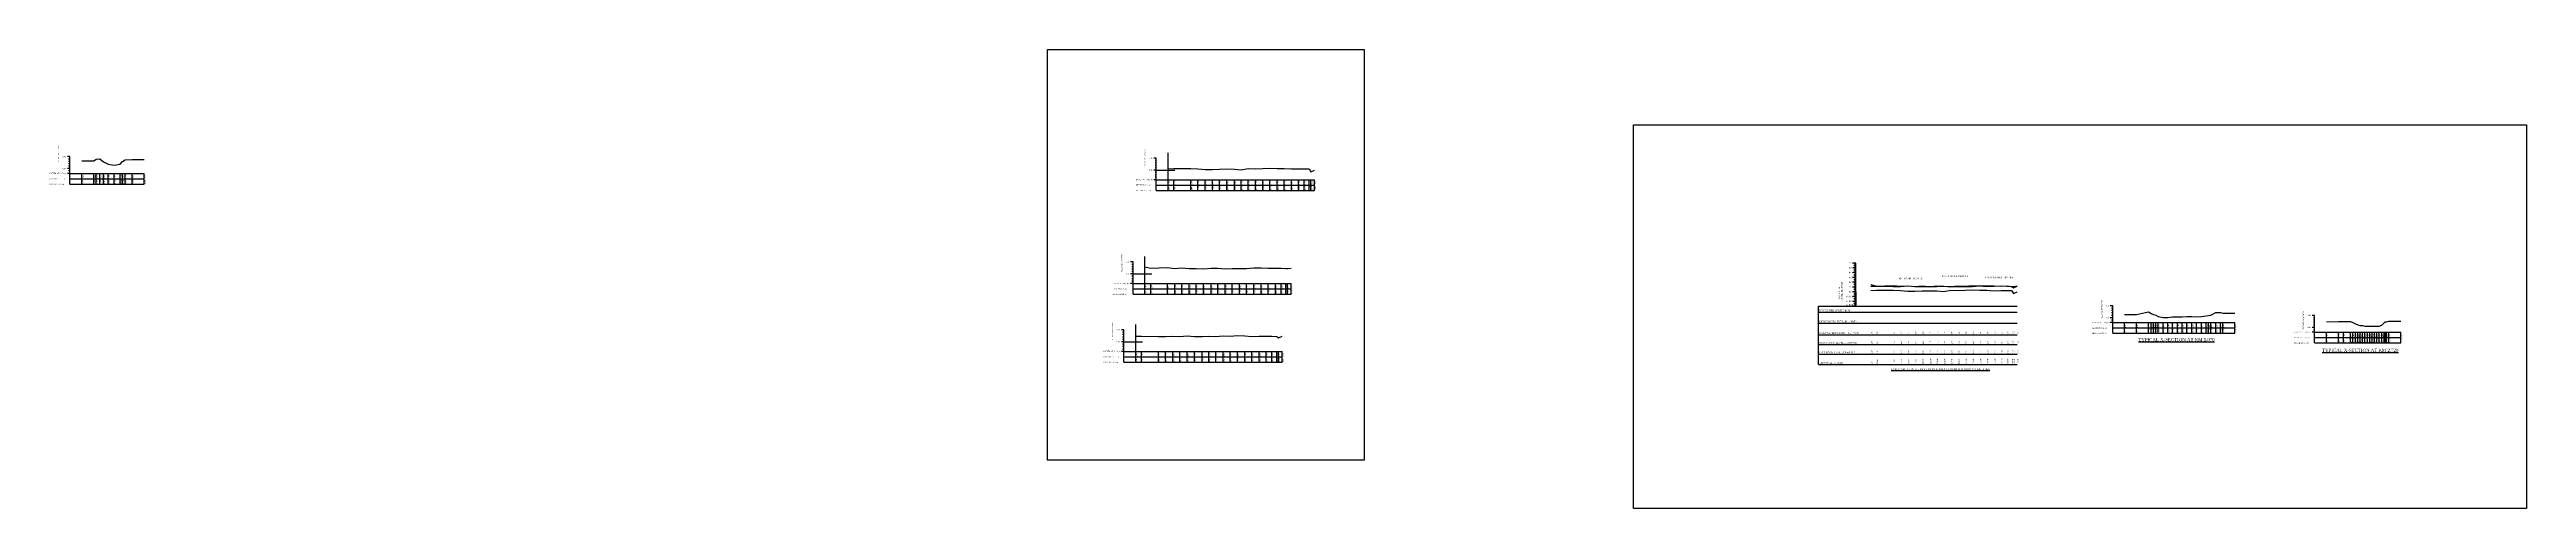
# Model space of a CAD drawing. Header units: metres. Extents: x -148477 to 168932, y -55673 to -2736.
# Drawn here: x -10800 to -9767, y -3101 to -2909 of the extents above; entities that cross this region are included whole.
import ezdxf
from ezdxf.enums import TextEntityAlignment as Align

# ---------------------------------------------------------------- set-up
doc = ezdxf.new("R2010")
doc.units = ezdxf.units.M
doc.styles.add('liza', font='times.ttf', dxfattribs={"height": 2})
doc.styles.get("Standard").update_dxf_attribs({"font": 'times.ttf'})

msp = doc.modelspace()

# ---------------------------------------------------------------- linework, layer by layer
at = {"color": 0, "linetype": 'Continuous', "lineweight": -3, "ltscale": 0.5}
for p, q in [((-10791.8751, -2954.1197), (-10792.8751, -2954.1197)), ((-10791.8751, -2965.6197), (-10791.8751, -2954.1197)), ((-10791.8751, -2959.1197), (-10792.8751, -2959.1197)), ((-10791.8751, -2961.1197), (-10792.8751, -2961.1197)), ((-10791.8751, -2955.1197), (-10792.3751, -2955.1197)), ((-10791.8751, -2956.1197), (-10792.3751, -2956.1197)), ((-10791.8751, -2957.1197), (-10792.3751, -2957.1197)), ((-10791.8751, -2958.1197), (-10792.3751, -2958.1197)), ((-10791.8751, -2960.1197), (-10792.3751, -2960.1197)), ((-10791.8751, -2961.1197), (-10760.8751, -2961.1197)), ((-10791.8751, -2963.3697), (-10760.8751, -2963.3697)), ((-10786.8751, -2965.6197), (-10786.8751, -2961.1197)), ((-10781.8751, -2965.6197), (-10781.8751, -2961.1197)), ((-10780.8751, -2965.6197), (-10780.8751, -2961.1197)), ((-10779.3751, -2965.6197), (-10779.3751, -2961.1197)), ((-10777.8751, -2965.6197), (-10777.8751, -2961.1197)), ((-10775.8751, -2965.6197), (-10775.8751, -2961.1197)), ((-10773.3751, -2965.6197), (-10773.3751, -2961.1197)), ((-10770.8751, -2965.6197), (-10770.8751, -2961.1197)), ((-10769.8751, -2965.6197), (-10769.8751, -2961.1197)), ((-10768.8751, -2965.6197), (-10768.8751, -2961.1197)), ((-10765.8751, -2965.6197), (-10765.8751, -2961.1197)), ((-10760.8751, -2965.6197), (-10760.8751, -2961.1197)), ((-10791.8751, -2965.6197), (-10760.8751, -2965.6197)), ((-10343.4328, -3011.5848), (-10343.4328, -2995.8284)), ((-10348.4328, -3003.0848), (-10340.6467, -3003.0848)), ((-9939.8139, -3016.3742), (-9940.8139, -3016.3742)), ((-9939.8139, -3027.8742), (-9939.8139, -3016.3742)), ((-10352.2505, -3026.4353), (-10353.2505, -3026.4353)), ((-10352.2505, -3039.9353), (-10352.2505, -3026.4353)), ((-10347.2505, -3039.9353), (-10347.2505, -3024.1789)), ((-9939.8139, -3021.3742), (-9940.8139, -3021.3742)), ((-9939.8139, -3023.3742), (-9940.8139, -3023.3742)), ((-9939.8139, -3017.3742), (-9940.3139, -3017.3742)), ((-9939.8139, -3018.3742), (-9940.3139, -3018.3742)), ((-9939.8139, -3019.3742), (-9940.3139, -3019.3742)), ((-9939.8139, -3020.3742), (-9940.3139, -3020.3742)), ((-9939.8139, -3022.3742), (-9940.3139, -3022.3742)), ((-9939.8139, -3023.3742), (-9888.8139, -3023.3742)), ((-9939.8139, -3025.6242), (-9888.8139, -3025.6242)), ((-9934.8139, -3027.8742), (-9934.8139, -3023.3742)), ((-9929.8139, -3027.8742), (-9929.8139, -3023.3742)), ((-9924.8139, -3027.8742), (-9924.8139, -3023.3742)), ((-9923.8139, -3027.8742), (-9923.8139, -3023.3742)), ((-9922.8139, -3027.8742), (-9922.8139, -3023.3742)), ((-9921.8139, -3027.8742), (-9921.8139, -3023.3742)), ((-9920.8139, -3027.8742), (-9920.8139, -3023.3742)), ((-9918.8139, -3027.8742), (-9918.8139, -3023.3742)), ((-9916.8139, -3027.8742), (-9916.8139, -3023.3742)), ((-9914.8139, -3027.8742), (-9914.8139, -3023.3742)), ((-9912.8139, -3027.8742), (-9912.8139, -3023.3742)), ((-9910.8139, -3027.8742), (-9910.8139, -3023.3742)), ((-9908.8139, -3027.8742), (-9908.8139, -3023.3742)), ((-9906.8139, -3027.8742), (-9906.8139, -3023.3742)), ((-9904.8139, -3027.8742), (-9904.8139, -3023.3742)), ((-9902.8139, -3027.8742), (-9902.8139, -3023.3742)), ((-9900.8139, -3027.8742), (-9900.8139, -3023.3742)), ((-9899.8139, -3027.8742), (-9899.8139, -3023.3742)), ((-9898.8139, -3027.8742), (-9898.8139, -3023.3742)), ((-9896.8139, -3027.8742), (-9896.8139, -3023.3742)), ((-9894.8139, -3027.8742), (-9894.8139, -3023.3742)), ((-9893.8139, -3027.8742), (-9893.8139, -3023.3742)), ((-9888.8139, -3027.8742), (-9888.8139, -3023.3742)), ((-9855.5887, -3020.3991), (-9856.5887, -3020.3991)), ((-9855.5887, -3025.3991), (-9856.5887, -3025.3991)), ((-9855.5887, -3021.3991), (-9856.0887, -3021.3991)), ((-9855.5887, -3022.3991), (-9856.0887, -3022.3991)), ((-9855.5887, -3023.3991), (-9856.0887, -3023.3991)), ((-9855.5887, -3024.3991), (-9856.0887, -3024.3991)), ((-9855.5887, -3026.3991), (-9856.0887, -3026.3991)), ((-9855.5887, -3031.8991), (-9855.5887, -3020.3991)), ((-10352.2505, -3031.4353), (-10353.2505, -3031.4353)), ((-10352.2505, -3035.4353), (-10353.2505, -3035.4353)), ((-10352.2505, -3027.4353), (-10352.7505, -3027.4353)), ((-10352.2505, -3028.4353), (-10352.7505, -3028.4353)), ((-10352.2505, -3029.4353), (-10352.7505, -3029.4353)), ((-10352.2505, -3030.4353), (-10352.7505, -3030.4353)), ((-10352.2505, -3032.4353), (-10352.7505, -3032.4353)), ((-10352.2505, -3033.4353), (-10352.7505, -3033.4353)), ((-10352.2505, -3034.4353), (-10352.7505, -3034.4353)), ((-10352.2505, -3031.4353), (-10344.4644, -3031.4353)), ((-10352.2505, -3035.4353), (-10286.2505, -3035.4353)), ((-10344.8505, -3039.9353), (-10344.8505, -3035.4353)), ((-10337.8505, -3039.9353), (-10337.8505, -3035.4353)), ((-10334.8505, -3039.9353), (-10334.8505, -3035.4353)), ((-10331.8505, -3039.9353), (-10331.8505, -3035.4353)), ((-10328.8505, -3039.9353), (-10328.8505, -3035.4353)), ((-10325.8505, -3039.9353), (-10325.8505, -3035.4353)), ((-10322.8505, -3039.9353), (-10322.8505, -3035.4353)), ((-10319.6505, -3039.9353), (-10319.6505, -3035.4353)), ((-10316.8505, -3039.9353), (-10316.8505, -3035.4353)), ((-10313.8505, -3039.9353), (-10313.8505, -3035.4353)), ((-10310.8505, -3039.9353), (-10310.8505, -3035.4353)), ((-10307.8505, -3039.9353), (-10307.8505, -3035.4353)), ((-10304.8505, -3039.9353), (-10304.8505, -3035.4353)), ((-10301.8505, -3039.9353), (-10301.8505, -3035.4353)), ((-10298.8505, -3039.9353), (-10298.8505, -3035.4353)), ((-10295.8505, -3039.9353), (-10295.8505, -3035.4353)), ((-10292.8505, -3039.9353), (-10292.8505, -3035.4353)), ((-10290.4905, -3039.9353), (-10290.4905, -3035.4353)), ((-10288.4905, -3039.9353), (-10288.4905, -3035.4353)), ((-10287.7905, -3039.9353), (-10287.7905, -3035.4353)), ((-10286.2505, -3039.9353), (-10286.2505, -3035.4353)), ((-9939.8139, -3027.8742), (-9888.8139, -3027.8742)), ((-9855.5887, -3027.3991), (-9856.5887, -3027.3991)), ((-9855.5887, -3027.3991), (-9819.5887, -3027.3991)), ((-9855.5887, -3029.6491), (-9819.5887, -3029.6491)), ((-9855.5887, -3031.8991), (-9819.5887, -3031.8991)), ((-9850.5887, -3031.8991), (-9850.5887, -3027.3991)), ((-9845.5887, -3031.8991), (-9845.5887, -3027.3991)), ((-9843.5887, -3031.8991), (-9843.5887, -3027.3991)), ((-9840.5887, -3031.8991), (-9840.5887, -3027.3991)), ((-9839.5887, -3031.8991), (-9839.5887, -3027.3991)), ((-9838.5887, -3031.8991), (-9838.5887, -3027.3991)), ((-9837.5887, -3031.8991), (-9837.5887, -3027.3991)), ((-9836.5887, -3031.8991), (-9836.5887, -3027.3991)), ((-9835.5887, -3031.8991), (-9835.5887, -3027.3991)), ((-9834.5887, -3031.8991), (-9834.5887, -3027.3991)), ((-9833.5887, -3031.8991), (-9833.5887, -3027.3991)), ((-9832.5887, -3031.8991), (-9832.5887, -3027.3991)), ((-9831.5887, -3031.8991), (-9831.5887, -3027.3991)), ((-9830.5887, -3031.8991), (-9830.5887, -3027.3991)), ((-9829.5887, -3031.8991), (-9829.5887, -3027.3991)), ((-9828.5887, -3031.8991), (-9828.5887, -3027.3991)), ((-9827.5887, -3031.8991), (-9827.5887, -3027.3991)), ((-9826.5887, -3031.8991), (-9826.5887, -3027.3991)), ((-9826.0887, -3031.8991), (-9826.0887, -3027.3991)), ((-9825.5887, -3031.8991), (-9825.5887, -3027.3991)), ((-9824.5887, -3031.8991), (-9824.5887, -3027.3991)), ((-9819.5887, -3031.8991), (-9819.5887, -3027.3991)), ((-10352.2505, -3037.6853), (-10286.2505, -3037.6853)), ((-10352.2505, -3039.9353), (-10286.2505, -3039.9353))]:
    msp.add_line(p, q, dxfattribs=at)
at = {"color": 6, "linetype": 'Continuous', "lineweight": -3, "ltscale": 0.5}
for p, q in [((-10338.7378, -2954.7488), (-10339.7378, -2954.7488)), ((-10338.7378, -2968.2488), (-10338.7378, -2954.7488)), ((-10333.7378, -2968.2488), (-10333.7378, -2952.4924)), ((-10338.7378, -2959.7488), (-10339.7378, -2959.7488)), ((-10338.7378, -2963.7488), (-10339.7378, -2963.7488)), ((-10338.7378, -2955.7488), (-10339.2378, -2955.7488)), ((-10338.7378, -2956.7488), (-10339.2378, -2956.7488)), ((-10338.7378, -2957.7488), (-10339.2378, -2957.7488)), ((-10338.7378, -2958.7488), (-10339.2378, -2958.7488)), ((-10338.7378, -2960.7488), (-10339.2378, -2960.7488)), ((-10338.7378, -2961.7488), (-10339.2378, -2961.7488)), ((-10338.7378, -2962.7488), (-10339.2378, -2962.7488)), ((-10338.7378, -2959.7488), (-10330.9517, -2959.7488)), ((-10338.7378, -2963.7488), (-10272.7378, -2963.7488)), ((-10333.7378, -2968.2488), (-10333.7378, -2963.7488)), ((-10331.3378, -2968.2488), (-10331.3378, -2963.7488)), ((-10324.3378, -2968.2488), (-10324.3378, -2963.7488)), ((-10321.3378, -2968.2488), (-10321.3378, -2963.7488)), ((-10318.3378, -2968.2488), (-10318.3378, -2963.7488)), ((-10315.3378, -2968.2488), (-10315.3378, -2963.7488)), ((-10312.3378, -2968.2488), (-10312.3378, -2963.7488)), ((-10309.3378, -2968.2488), (-10309.3378, -2963.7488)), ((-10306.1378, -2968.2488), (-10306.1378, -2963.7488)), ((-10303.3378, -2968.2488), (-10303.3378, -2963.7488)), ((-10300.3378, -2968.2488), (-10300.3378, -2963.7488)), ((-10297.3378, -2968.2488), (-10297.3378, -2963.7488)), ((-10294.3378, -2968.2488), (-10294.3378, -2963.7488)), ((-10291.3378, -2968.2488), (-10291.3378, -2963.7488)), ((-10288.3378, -2968.2488), (-10288.3378, -2963.7488)), ((-10285.3378, -2968.2488), (-10285.3378, -2963.7488)), ((-10282.3378, -2968.2488), (-10282.3378, -2963.7488)), ((-10279.3378, -2968.2488), (-10279.3378, -2963.7488)), ((-10276.9778, -2968.2488), (-10276.9778, -2963.7488)), ((-10274.9778, -2968.2488), (-10274.9778, -2963.7488)), ((-10274.2778, -2968.2488), (-10274.2778, -2963.7488)), ((-10272.7378, -2968.2488), (-10272.7378, -2963.7488)), ((-10338.7378, -2965.9988), (-10272.7378, -2965.9988)), ((-10338.7378, -2968.2488), (-10272.7378, -2968.2488))]:
    msp.add_line(p, q, dxfattribs=at)
at = {"color": 1, "linetype": 'Continuous', "lineweight": -3, "ltscale": 0.5}
for p, q in [((-10348.4328, -2998.0848), (-10349.4328, -2998.0848)), ((-10348.4328, -3003.0848), (-10349.4328, -3003.0848)), ((-10348.4328, -2999.0848), (-10348.9328, -2999.0848)), ((-10348.4328, -3000.0848), (-10348.9328, -3000.0848)), ((-10348.4328, -3001.0848), (-10348.9328, -3001.0848)), ((-10348.4328, -3002.0848), (-10348.9328, -3002.0848)), ((-10348.4328, -3004.0848), (-10348.9328, -3004.0848)), ((-10348.4328, -3005.0848), (-10348.9328, -3005.0848)), ((-10348.4328, -3006.0848), (-10348.9328, -3006.0848)), ((-10348.4328, -3011.5848), (-10348.4328, -2998.0848)), ((-10348.4328, -3007.0848), (-10349.4328, -3007.0848)), ((-10348.4328, -3007.0848), (-10282.4328, -3007.0848)), ((-10348.4328, -3009.3348), (-10282.4328, -3009.3348)), ((-10348.4328, -3011.5848), (-10282.4328, -3011.5848)), ((-10343.4328, -3011.5848), (-10343.4328, -3007.0848)), ((-10341.0328, -3011.5848), (-10341.0328, -3007.0848)), ((-10334.0328, -3011.5848), (-10334.0328, -3007.0848)), ((-10331.0328, -3011.5848), (-10331.0328, -3007.0848)), ((-10328.0328, -3011.5848), (-10328.0328, -3007.0848)), ((-10325.0328, -3011.5848), (-10325.0328, -3007.0848)), ((-10322.0328, -3011.5848), (-10322.0328, -3007.0848)), ((-10319.0328, -3011.5848), (-10319.0328, -3007.0848)), ((-10315.8328, -3011.5848), (-10315.8328, -3007.0848)), ((-10313.0328, -3011.5848), (-10313.0328, -3007.0848)), ((-10310.0328, -3011.5848), (-10310.0328, -3007.0848)), ((-10307.0328, -3011.5848), (-10307.0328, -3007.0848)), ((-10304.0328, -3011.5848), (-10304.0328, -3007.0848)), ((-10301.0328, -3011.5848), (-10301.0328, -3007.0848)), ((-10298.0328, -3011.5848), (-10298.0328, -3007.0848)), ((-10295.0328, -3011.5848), (-10295.0328, -3007.0848)), ((-10292.0328, -3011.5848), (-10292.0328, -3007.0848)), ((-10289.0328, -3011.5848), (-10289.0328, -3007.0848)), ((-10286.6728, -3011.5848), (-10286.6728, -3007.0848)), ((-10284.6728, -3011.5848), (-10284.6728, -3007.0848)), ((-10283.9728, -3011.5848), (-10283.9728, -3007.0848)), ((-10282.4328, -3011.5848), (-10282.4328, -3007.0848))]:
    msp.add_line(p, q, dxfattribs=at)
at = {"color": 0, "lineweight": 30}
for p, q in [((-10046.9891, -2998.5502), (-10047.9891, -2998.5502)), ((-10046.9891, -3000.5502), (-10047.9891, -3000.5502)), ((-10046.9891, -3000.5502), (-10047.9891, -3000.5502)), ((-10046.9891, -3000.5502), (-10047.9891, -3000.5502)), ((-10046.9891, -3002.5502), (-10047.9891, -3002.5502)), ((-10046.9891, -3002.5502), (-10047.9891, -3002.5502)), ((-10046.9891, -3004.5502), (-10047.9891, -3004.5502)), ((-10046.9891, -2999.5502), (-10047.7391, -2999.5502)), ((-10046.9891, -3001.5502), (-10047.7391, -3001.5502)), ((-10046.9891, -3003.5502), (-10047.7391, -3003.5502)), ((-10046.9891, -3003.5502), (-10047.7391, -3003.5502)), ((-10046.9891, -3005.5502), (-10047.7391, -3005.5502)), ((-10046.9891, -2999.0502), (-10047.4891, -2999.0502)), ((-10046.9891, -3000.0502), (-10047.4891, -3000.0502)), ((-10046.9891, -3001.0502), (-10047.4891, -3001.0502)), ((-10046.9891, -3002.0502), (-10047.4891, -3002.0502)), ((-10046.9891, -3003.0502), (-10047.4891, -3003.0502)), ((-10046.9891, -3003.0502), (-10047.4891, -3003.0502)), ((-10046.9891, -3004.0502), (-10047.4891, -3004.0502)), ((-10046.9891, -3005.0502), (-10047.4891, -3005.0502)), ((-10046.9891, -3006.0502), (-10047.4891, -3006.0502)), ((-10046.9891, -3016.5502), (-10046.9891, -2998.5502)), ((-10062.4891, -3016.5502), (-9979.6563, -3016.5502)), ((-10046.9891, -3006.5502), (-10047.9891, -3006.5502)), ((-10046.9891, -3008.5502), (-10047.9891, -3008.5502)), ((-10046.9891, -3010.5502), (-10047.9891, -3010.5502)), ((-10046.9891, -3012.5502), (-10047.9891, -3012.5502)), ((-10046.9891, -3014.5502), (-10047.9891, -3014.5502)), ((-10046.9891, -3016.5502), (-10047.9891, -3016.5502)), ((-10046.9891, -3007.5502), (-10047.7391, -3007.5502)), ((-10046.9891, -3009.5502), (-10047.7391, -3009.5502)), ((-10046.9891, -3011.5502), (-10047.7391, -3011.5502)), ((-10046.9891, -3013.5502), (-10047.7391, -3013.5502)), ((-10046.9891, -3015.5502), (-10047.7391, -3015.5502)), ((-10046.9891, -3007.0502), (-10047.4891, -3007.0502)), ((-10046.9891, -3008.0502), (-10047.4891, -3008.0502)), ((-10046.9891, -3009.0502), (-10047.4891, -3009.0502)), ((-10046.9891, -3010.0502), (-10047.4891, -3010.0502)), ((-10046.9891, -3011.0502), (-10047.4891, -3011.0502)), ((-10046.9891, -3012.0502), (-10047.4891, -3012.0502)), ((-10046.9891, -3013.0502), (-10047.4891, -3013.0502)), ((-10046.9891, -3014.0502), (-10047.4891, -3014.0502)), ((-10046.9891, -3015.0502), (-10047.4891, -3015.0502)), ((-10046.9891, -3016.0502), (-10047.4891, -3016.0502)), ((-10062.4891, -3019.0449), (-9979.6563, -3019.0449)), ((-10062.2948, -3023.5974), (-9979.6563, -3023.5974)), ((-10062.4891, -3040.9502), (-9979.6563, -3040.9502))]:
    msp.add_line(p, q, dxfattribs=at)
at = {"lineweight": 30}
for p, q in [((-10062.4891, -3040.9502), (-10062.4891, -3016.5502)), ((-10046.9891, -3010.5502), (-10046.9891, -3015.9802)), ((-10062.4891, -3028.5502), (-9979.6563, -3028.5502)), ((-10062.4891, -3032.5502), (-9979.6563, -3032.5502)), ((-10062.4891, -3036.5502), (-9979.6563, -3036.5502))]:
    msp.add_line(p, q, dxfattribs=at)
at = {"color": 0, "linetype": 'Continuous', "lineweight": -3, "ltscale": 0.5}
for points in [[(-10384.0797, -2909.4073), (-10251.9544, -2909.4073), (-10251.9544, -3080.864), (-10384.0797, -3080.864)], [(-10139.6859, -2940.8874), (-9767.2192, -2940.8874), (-9767.2192, -3101.0068), (-10139.6859, -3101.0068)]]:
    msp.add_lwpolyline(points, close=True, dxfattribs=at)
for points in [[(-10786.8751, -2955.9037), (-10781.8751, -2955.9037), (-10780.8751, -2955.1437), (-10779.3751, -2955.0737), (-10777.8751, -2956.2637), (-10775.8751, -2957.3137), (-10773.3751, -2957.6837), (-10770.8751, -2957.2137), (-10769.8751, -2956.1737), (-10768.8751, -2955.4137), (-10765.8751, -2955.3137), (-10760.8751, -2955.3137)], [(-10040.7043, -3008.1672), (-10038.3043, -3008.1332), (-10031.3043, -3008.3302), (-10028.3043, -3008.3882), (-10025.3043, -3008.1232), (-10022.3043, -3008.3792), (-10019.3043, -3008.0772), (-10016.3043, -3008.3512), (-10013.1043, -3008.3332), (-10010.3043, -3008.1982), (-10007.3043, -3008.3162), (-10004.3043, -3008.1022), (-10001.3043, -3008.2102), (-9998.3043, -3007.9672), (-9995.3043, -3008.0142), (-9992.3043, -3008.3212), (-9989.3043, -3008.1852), (-9986.3043, -3008.1212), (-9983.9443, -3008.2312), (-9981.9443, -3008.3612), (-9981.2443, -3008.8802), (-9979.7043, -3008.1602)], [(-9934.8139, -3020.0712), (-9929.8139, -3020.0712), (-9924.8139, -3018.9012), (-9923.8139, -3019.5612), (-9922.8139, -3019.9912), (-9921.8139, -3020.2512), (-9920.8139, -3020.8012), (-9918.8139, -3021.2812), (-9916.8139, -3021.2112), (-9914.8139, -3021.0012), (-9912.8139, -3021.0112), (-9910.8139, -3021.0112), (-9908.8139, -3020.9112), (-9906.8139, -3020.7912), (-9904.8139, -3020.9412), (-9902.8139, -3020.8512), (-9900.8139, -3020.6512), (-9899.8139, -3020.4912), (-9898.8139, -3020.3012), (-9896.8139, -3019.1712), (-9894.8139, -3019.1412), (-9893.8139, -3019.4042), (-9888.8139, -3019.4012)], [(-9850.5887, -3023.0501), (-9845.5887, -3022.9201), (-9843.5887, -3022.9601), (-9840.5887, -3022.9701), (-9839.5887, -3023.3301), (-9838.5887, -3023.9001), (-9837.5887, -3024.3001), (-9836.5887, -3024.5501), (-9835.5887, -3024.6801), (-9834.5887, -3024.8401), (-9833.5887, -3024.9101), (-9832.5887, -3024.8601), (-9831.5887, -3024.8901), (-9830.5887, -3024.8901), (-9829.5887, -3024.8301), (-9828.5887, -3024.8501), (-9827.5887, -3024.4901), (-9826.5887, -3023.4501), (-9826.0887, -3023.0601), (-9825.5887, -3023.0201), (-9824.5887, -3022.8501), (-9819.5887, -3022.8501)], [(-10347.2505, -3029.0523), (-10344.8505, -3029.0183), (-10337.8505, -3029.2153), (-10334.8505, -3029.2733), (-10331.8505, -3029.0083), (-10328.8505, -3029.2643), (-10325.8505, -3028.9623), (-10322.8505, -3029.2363), (-10319.6505, -3029.2183), (-10316.8505, -3029.0833), (-10313.8505, -3029.2013), (-10310.8505, -3028.9873), (-10307.8505, -3029.0953), (-10304.8505, -3028.8523), (-10301.8505, -3028.8993), (-10298.8505, -3029.2063), (-10295.8505, -3029.0703), (-10292.8505, -3029.0063), (-10290.4905, -3029.1163), (-10288.4905, -3029.2463), (-10287.7905, -3029.7653), (-10286.2505, -3029.0453)]]:
    msp.add_lwpolyline(points, dxfattribs=at)
at = {"color": 6, "linetype": 'Continuous', "lineweight": -3, "ltscale": 0.5}
msp.add_lwpolyline([(-10333.7378, -2959.2558), (-10331.3378, -2959.0518), (-10324.3378, -2959.1088), (-10321.3378, -2959.2068), (-10318.3378, -2959.4618), (-10315.3378, -2959.5278), (-10312.3378, -2959.3848), (-10309.3378, -2959.2898), (-10306.1378, -2959.3318), (-10303.3378, -2959.6168), (-10300.3378, -2959.0648), (-10297.3378, -2959.2708), (-10294.3378, -2959.0688), (-10291.3378, -2958.9258), (-10288.3378, -2959.0688), (-10285.3378, -2959.0698), (-10282.3378, -2959.2838), (-10279.3378, -2959.2098), (-10276.9778, -2959.2198), (-10274.9778, -2959.1798), (-10274.2778, -2960.4688), (-10272.7378, -2959.7588)], dxfattribs=at)
at = {"color": 1, "linetype": 'Continuous', "lineweight": -3, "ltscale": 0.5}
for points in [[(-10343.4328, -3000.1018), (-10341.0328, -3000.7478), (-10334.0328, -3000.4548), (-10331.0328, -3000.7728), (-10328.0328, -3000.5978), (-10325.0328, -3000.8438), (-10322.0328, -3000.8818), (-10319.0328, -3000.9858), (-10315.8328, -3000.6328), (-10313.0328, -3000.6728), (-10310.0328, -3000.9708), (-10307.0328, -3000.8468), (-10304.0328, -3000.8348), (-10301.0328, -3000.8418), (-10298.0328, -3000.5788), (-10295.0328, -3000.5958), (-10292.0328, -3000.6598), (-10289.0328, -3000.7458), (-10286.6728, -3000.6358), (-10284.6728, -3000.8758), (-10283.9728, -3000.8148), (-10282.4328, -3000.6548)], [(-10040.7043, -3007.5672), (-10038.3043, -3008.2132), (-10031.3043, -3007.9202), (-10028.3043, -3008.2382), (-10025.3043, -3008.0632), (-10022.3043, -3008.3092), (-10019.3043, -3008.3472), (-10016.3043, -3008.4512), (-10013.1043, -3008.0982), (-10010.3043, -3008.1382), (-10007.3043, -3008.4362), (-10004.3043, -3008.3122), (-10001.3043, -3008.3002), (-9998.3043, -3008.3072), (-9995.3043, -3008.0442), (-9992.3043, -3008.0612), (-9989.3043, -3008.1252), (-9986.3043, -3008.2112), (-9983.9443, -3008.1012), (-9981.9443, -3008.3412), (-9981.2443, -3008.2802), (-9979.7043, -3008.1202)]]:
    msp.add_lwpolyline(points, dxfattribs=at)
at = {"color": 0, "lineweight": 30}
for points in [[(-10051.9891, -3014.2502, 0, 0, 0), (-10051.9891, -3006.5036, 0.2767, 0, 0), (-10051.9891, -3005.9502, 0, 0, 0)], [(-10029.7123, -3005.0218, 0, 0, 0), (-10030.4174, -3005.0215, 0, 0, 0), (-10030.9717, -3007.3711, 0.2996, 0, 0), (-10031.2485, -3008.4531, 0, 0, 0)]]:
    msp.add_lwpolyline(points, format="xyseb", dxfattribs=at)
at = {"color": 1, "lineweight": 30}
msp.add_lwpolyline([(-10011.1935, -3004.0116, 0, 0, 0), (-10012.3497, -3004.0178, 0, 0, 0), (-10012.9693, -3007.009, 0.2996, 0, 0), (-10013.1984, -3008.1444, 0, 0, 0)], format="xyseb", dxfattribs=at)
at = {"color": 5, "lineweight": 30}
msp.add_lwpolyline([(-9993.1918, -3004.6324, 0, 0, 0), (-9994.0637, -3004.6132, 0, 0, 0), (-9995.0393, -3008.7429, 0.2996, 0, 0), (-9995.3328, -3009.9922, 0, 0, 0)], format="xyseb", dxfattribs=at)
at = {"color": 5, "linetype": 'Continuous', "lineweight": -3, "ltscale": 0.5}
msp.add_lwpolyline([(-10040.7043, -3010.0572), (-10038.3043, -3009.8532), (-10031.3043, -3009.9102), (-10028.3043, -3010.0082), (-10025.3043, -3010.2632), (-10022.3043, -3010.3292), (-10019.3043, -3010.1862), (-10016.3043, -3010.0912), (-10013.1043, -3010.1332), (-10010.3043, -3010.4182), (-10007.3043, -3009.8662), (-10004.3043, -3010.0722), (-10001.3043, -3009.8702), (-9998.3043, -3009.7272), (-9995.3043, -3009.8702), (-9992.3043, -3009.8712), (-9989.3043, -3010.0852), (-9986.3043, -3010.0112), (-9983.9443, -3010.0212), (-9981.9443, -3009.9812), (-9981.2443, -3011.2702), (-9979.7043, -3010.5602)], dxfattribs=at)

# ---------------------------------------------------------------- texts
at = {"color": 0, "lineweight": 30}
for s, p in [('12.00', (-10048.0891, -2998.8752)), ('10.00', (-10048.0891, -3000.8752)), ('4.00', (-10048.0891, -3006.8752)), ('8.00', (-10048.0891, -3002.8752)), ('6.00', (-10048.0891, -3004.8752)), ('(-)2.00', (-10048.0891, -3012.8752)), ('(-)4.00', (-10048.0891, -3014.8002)), ('(-)6.00', (-10048.0891, -3016.3346)), ('0.00', (-10048.0891, -3010.8752)), ('2.00', (-10048.0891, -3008.8752))]:
    msp.add_text(s, height=0.65, dxfattribs=at).set_placement(p, align=Align.RIGHT)
for s, p in [('ELEVATION', (-10053.4891, -3014.1202)), ('IN METRE (PWD)', (-10052.4891, -3014.1202))]:
    msp.add_text(s, height=0.65, rotation=90, dxfattribs=at).set_placement(p)
at = {"color": 0, "linetype": 'Continuous', "lineweight": -3, "ltscale": 0.5, "char_height": 0.5, "attachment_point": 1, "rotation": 90, "style": 'liza'}
for s, insert, width in [('ELEVATION (m PWD)', (-10796.8751, -2956.1197), 10), ('0.00', (-10786.7751, -2965.5197), 2.15), ('3.22', (-10786.7751, -2963.2697), 2.15), ('5.00', (-10781.7751, -2965.5197), 2.15), ('3.22', (-10781.7751, -2963.2697), 2.15), ('3.98', (-10780.7751, -2963.2697), 2.15), ('6.00', (-10780.7751, -2965.5197), 2.15), ('4.05', (-10779.2751, -2963.2697), 2.15), ('7.50', (-10779.2751, -2965.5197), 2.15), ('2.86', (-10777.7751, -2963.2697), 2.15), ('9.00', (-10777.7751, -2965.5197), 2.15), ('1.81', (-10775.7751, -2963.2697), 2.15), ('11.00', (-10775.7751, -2965.5197), 2.15), ('13.50', (-10773.2751, -2965.5197), 2.15), ('1.44', (-10773.2751, -2963.2697), 2.15), ('16.00', (-10770.7751, -2965.5197), 2.15), ('1.91', (-10770.7751, -2963.2697), 2.15), ('17.00', (-10769.7751, -2965.5197), 2.15), ('2.95', (-10769.7751, -2963.2697), 2.15), ('18.00', (-10768.7751, -2965.5197), 2.15), ('3.71', (-10768.7751, -2963.2697), 2.15), ('3.81', (-10765.7751, -2963.2697), 2.15), ('21.00', (-10765.7751, -2965.5197), 2.15), ('3.81', (-10760.7751, -2963.2697), 2.15), ('26.00', (-10760.7751, -2965.5197), 2.15), ('ELEVATION (m PWD)', (-9944.6763, -3021.397), 10), ('ELEVATION (m PWD)', (-10357.2505, -3030.4353), 10), ('1.30', (-9934.7139, -3025.5242), 2.15), ('0.00', (-9934.7139, -3027.7742), 2.15), ('1.30', (-9929.7139, -3025.5242), 2.15), ('5.00', (-9929.7139, -3027.7742), 2.15), ('10.00', (-9924.7139, -3027.7742), 2.15), ('2.47', (-9924.7139, -3025.5242), 2.15), ('1.81', (-9923.7139, -3025.5242), 2.15), ('11.00', (-9923.7139, -3027.7742), 2.15), ('1.38', (-9922.7139, -3025.5242), 2.15), ('12.00', (-9922.7139, -3027.7742), 2.15), ('13.00', (-9921.7139, -3027.7742), 2.15), ('1.12', (-9921.7139, -3025.5242), 2.15), ('0.57', (-9920.7139, -3025.5242), 2.15), ('14.00', (-9920.7139, -3027.7742), 2.15), ('0.09', (-9918.7139, -3025.5242), 2.15), ('16.00', (-9918.7139, -3027.7742), 2.15), ('0.16', (-9916.7139, -3025.5242), 2.15), ('18.00', (-9916.7139, -3027.7742), 2.15), ('0.37', (-9914.7139, -3025.5242), 2.15), ('20.00', (-9914.7139, -3027.7742), 2.15), ('0.36', (-9912.7139, -3025.5242), 2.15), ('22.00', (-9912.7139, -3027.7742), 2.15), ('0.36', (-9910.7139, -3025.5242), 2.15), ('24.00', (-9910.7139, -3027.7742), 2.15), ('0.46', (-9908.7139, -3025.5242), 2.15), ('26.00', (-9908.7139, -3027.7742), 2.15), ('0.58', (-9906.7139, -3025.5242), 2.15), ('28.00', (-9906.7139, -3027.7742), 2.15), ('0.43', (-9904.7139, -3025.5242), 2.15), ('30.00', (-9904.7139, -3027.7742), 2.15), ('0.52', (-9902.7139, -3025.5242), 2.15), ('32.00', (-9902.7139, -3027.7742), 2.15), ('0.72', (-9900.7139, -3025.5242), 2.15), ('34.00', (-9900.7139, -3027.7742), 2.15), ('0.88', (-9899.7139, -3025.5242), 2.15), ('35.00', (-9899.7139, -3027.7742), 2.15), ('1.07', (-9898.7139, -3025.5242), 2.15), ('36.00', (-9898.7139, -3027.7742), 2.15), ('2.20', (-9896.7139, -3025.5242), 2.15), ('38.00', (-9896.7139, -3027.7742), 2.15), ('40.00', (-9894.7139, -3027.7742), 2.15), ('2.23', (-9894.7139, -3025.5242), 2.15), ('41.00', (-9893.7139, -3027.7742), 2.15), ('1.97', (-9893.7139, -3025.5242), 2.15), ('46.00', (-9888.7139, -3027.7742), 2.15), ('1.97', (-9888.7139, -3025.5242), 2.15), ('ELEVATION (m PWD)', (-9860.5211, -3026.3502), 10), ('2.38', (-10347.1505, -3037.5853), 2.15), ('2.42', (-10344.7505, -3037.5853), 2.15), ('2.22', (-10337.7505, -3037.5853), 2.15), ('2.16', (-10334.7505, -3037.5853), 2.15), ('2.43', (-10331.7505, -3037.5853), 2.15), ('2.17', (-10328.7505, -3037.5853), 2.15), ('2.47', (-10325.7505, -3037.5853), 2.15), ('2.20', (-10322.7505, -3037.5853), 2.15), ('2.22', (-10319.5505, -3037.5853), 2.15), ('2.35', (-10316.7505, -3037.5853), 2.15), ('2.23', (-10313.7505, -3037.5853), 2.15), ('2.45', (-10310.7505, -3037.5853), 2.15), ('2.34', (-10307.7505, -3037.5853), 2.15), ('2.58', (-10304.7505, -3037.5853), 2.15), ('2.54', (-10301.7505, -3037.5853), 2.15), ('2.23', (-10298.7505, -3037.5853), 2.15), ('2.36', (-10295.7505, -3037.5853), 2.15), ('2.43', (-10292.7505, -3037.5853), 2.15), ('2.32', (-10290.3905, -3037.5853), 2.15), ('2.19', (-10288.3905, -3037.5853), 2.15), ('1.67', (-10287.6905, -3037.5853), 2.15), ('2.39', (-10286.1505, -3037.5853), 2.15), ('2.38', (-10040.6068, -3036.4502), 2.15), ('2.42', (-10038.2068, -3036.4502), 2.15), ('2.22', (-10031.2068, -3036.4502), 2.15), ('2.16', (-10028.2068, -3036.4502), 2.15), ('2.43', (-10025.2068, -3036.4502), 2.15), ('2.17', (-10022.2068, -3036.4502), 2.15), ('2.47', (-10019.2068, -3036.4502), 2.15), ('2.20', (-10016.2068, -3036.4502), 2.15), ('2.22', (-10013.0068, -3036.4502), 2.15), ('2.35', (-10010.2068, -3036.4502), 2.15), ('2.23', (-10007.2068, -3036.4502), 2.15), ('2.45', (-10004.2068, -3036.4502), 2.15), ('2.34', (-10001.2068, -3036.4502), 2.15), ('2.58', (-9998.2068, -3036.4502), 2.15), ('2.54', (-9995.2068, -3036.4502), 2.15), ('2.23', (-9992.2068, -3036.4502), 2.15), ('2.36', (-9989.2068, -3036.4502), 2.15), ('2.43', (-9986.2068, -3036.4502), 2.15), ('2.32', (-9983.8468, -3036.4502), 2.15), ('2.19', (-9981.8468, -3036.4502), 2.15), ('1.67', (-9981.1468, -3036.4502), 2.15), ('2.39', (-9979.6068, -3036.4502), 2.15), ('0.00', (-9850.4887, -3031.7991), 2.15), ('2.35', (-9850.4887, -3029.5491), 2.15), ('2.48', (-9845.4887, -3029.5491), 2.15), ('5.00', (-9845.4887, -3031.7991), 2.15), ('7.00', (-9843.4887, -3031.7991), 2.15), ('2.44', (-9843.4887, -3029.5491), 2.15), ('10.00', (-9840.4887, -3031.7991), 2.15), ('2.43', (-9840.4887, -3029.5491), 2.15), ('2.07', (-9839.4887, -3029.5491), 2.15), ('11.00', (-9839.4887, -3031.7991), 2.15), ('1.50', (-9838.4887, -3029.5491), 2.15), ('12.00', (-9838.4887, -3031.7991), 2.15), ('1.10', (-9837.4887, -3029.5491), 2.15), ('13.00', (-9837.4887, -3031.7991), 2.15), ('0.85', (-9836.4887, -3029.5491), 2.15), ('14.00', (-9836.4887, -3031.7991), 2.15), ('0.72', (-9835.4887, -3029.5491), 2.15), ('15.00', (-9835.4887, -3031.7991), 2.15), ('0.56', (-9834.4887, -3029.5491), 2.15), ('16.00', (-9834.4887, -3031.7991), 2.15), ('0.49', (-9833.4887, -3029.5491), 2.15), ('17.00', (-9833.4887, -3031.7991), 2.15), ('0.54', (-9832.4887, -3029.5491), 2.15), ('18.00', (-9832.4887, -3031.7991), 2.15), ('0.51', (-9831.4887, -3029.5491), 2.15), ('19.00', (-9831.4887, -3031.7991), 2.15), ('0.51', (-9830.4887, -3029.5491), 2.15), ('20.00', (-9830.4887, -3031.7991), 2.15), ('0.57', (-9829.4887, -3029.5491), 2.15), ('21.00', (-9829.4887, -3031.7991), 2.15), ('0.55', (-9828.4887, -3029.5491), 2.15), ('22.00', (-9828.4887, -3031.7991), 2.15), ('0.91', (-9827.4887, -3029.5491), 2.15), ('23.00', (-9827.4887, -3031.7991), 2.15), ('24.00', (-9826.4887, -3031.7991), 2.15), ('1.95', (-9826.4887, -3029.5491), 2.15), ('24.50', (-9825.9887, -3031.7991), 2.15), ('2.34', (-9825.9887, -3029.5491), 2.15), ('2.38', (-9825.4887, -3029.5491), 2.15), ('25.00', (-9825.4887, -3031.7991), 2.15), ('26.00', (-9824.4887, -3031.7991), 2.15), ('2.55', (-9824.4887, -3029.5491), 2.15), ('31.00', (-9819.4887, -3031.7991), 2.15), ('2.55', (-9819.4887, -3029.5491), 2.15), ('0.00', (-10347.1505, -3039.8353), 2.15), ('2.40', (-10344.7505, -3039.8353), 2.15), ('9.40', (-10337.7505, -3039.8353), 2.15), ('12.40', (-10334.7505, -3039.8353), 2.15), ('15.40', (-10331.7505, -3039.8353), 2.15), ('18.40', (-10328.7505, -3039.8353), 2.15), ('21.40', (-10325.7505, -3039.8353), 2.15), ('24.40', (-10322.7505, -3039.8353), 2.15), ('27.60', (-10319.5505, -3039.8353), 2.15), ('30.40', (-10316.7505, -3039.8353), 2.15), ('33.40', (-10313.7505, -3039.8353), 2.15), ('36.40', (-10310.7505, -3039.8353), 2.15), ('39.40', (-10307.7505, -3039.8353), 2.15), ('42.40', (-10304.7505, -3039.8353), 2.15), ('45.40', (-10301.7505, -3039.8353), 2.15), ('48.40', (-10298.7505, -3039.8353), 2.15), ('51.40', (-10295.7505, -3039.8353), 2.15), ('54.40', (-10292.7505, -3039.8353), 2.15), ('56.76', (-10290.3905, -3039.8353), 2.15), ('58.76', (-10288.3905, -3039.8353), 2.15), ('59.46', (-10287.6905, -3039.8353), 2.15), ('61.00', (-10286.1505, -3039.8353), 2.15)]:
    msp.add_mtext(s, dxfattribs=dict(at, insert=insert, width=width))
at = {"color": 0, "linetype": 'Continuous', "lineweight": -3, "ltscale": 0.5, "char_height": 0.5, "attachment_point": 1, "style": 'liza'}
for s, insert, width in [('5.00', (-10794.8751, -2953.8697), 2), ('DATUM AT -2.00 (m)', (-10800.3751, -2960.8697), 7.5), ('EXISTING R.L. (m)', (-10800.3751, -2963.1197), 7.5), ('0.00', (-10794.8751, -2958.8697), 2), ('DISTANCE IN (m)', (-10800.3751, -2965.3697), 7.5), ('5.00', (-9942.8139, -3016.1242), 2), ('5.00', (-10355.2505, -3026.1853), 2), ('DATUM AT -2.00 (m)', (-9948.3139, -3023.1242), 7.5), ('EXISTING R.L. (m)', (-9948.3139, -3025.3742), 7.5), ('0.00', (-9942.8139, -3021.1242), 2), ('0.00', (-9858.5887, -3025.1491), 2), ('5.00', (-9858.5887, -3020.1491), 2), ('DATUM AT -4.00 (m)', (-10360.7505, -3035.1853), 7.5), ('EXISTING R.L. (m)', (-10360.7505, -3037.4353), 7.5), ('0.00', (-10355.2505, -3031.1853), 2), ('DISTANCE IN (m)', (-9948.3139, -3027.6242), 7.5), ('DATUM AT -2.00 (m)', (-9864.0887, -3027.1491), 7.5), ('EXISTING R.L. (m)', (-9864.0887, -3029.3991), 7.5), ('DISTANCE IN (m)', (-9864.0887, -3031.6491), 7.5), ('DISTANCE IN (m)', (-10360.7505, -3039.6853), 7.5)]:
    msp.add_mtext(s, dxfattribs=dict(at, insert=insert, width=width))
at = {"color": 6, "linetype": 'Continuous', "lineweight": -3, "ltscale": 0.5, "char_height": 0.5, "attachment_point": 1, "rotation": 90, "style": 'liza'}
for s, insert, width in [('ELEVATION (m PWD)', (-10343.7378, -2958.7488), 10), ('0.49', (-10333.6378, -2965.8988), 2.15), ('0.70', (-10331.2378, -2965.8988), 2.15), ('0.64', (-10324.2378, -2965.8988), 2.15), ('0.54', (-10321.2378, -2965.8988), 2.15), ('0.29', (-10318.2378, -2965.8988), 2.15), ('0.22', (-10315.2378, -2965.8988), 2.15), ('0.36', (-10312.2378, -2965.8988), 2.15), ('0.46', (-10309.2378, -2965.8988), 2.15), ('0.42', (-10306.0378, -2965.8988), 2.15), ('0.13', (-10303.2378, -2965.8988), 2.15), ('0.68', (-10300.2378, -2965.8988), 2.15), ('0.48', (-10297.2378, -2965.8988), 2.15), ('0.68', (-10294.2378, -2965.8988), 2.15), ('0.82', (-10291.2378, -2965.8988), 2.15), ('0.68', (-10288.2378, -2965.8988), 2.15), ('0.68', (-10285.2378, -2965.8988), 2.15), ('0.47', (-10282.2378, -2965.8988), 2.15), ('0.54', (-10279.2378, -2965.8988), 2.15), ('0.53', (-10276.8778, -2965.8988), 2.15), ('0.57', (-10274.8778, -2965.8988), 2.15), ('-0.72', (-10274.1778, -2965.8988), 2.15), ('-0.01', (-10272.6378, -2965.8988), 2.15), ('0.00', (-10333.6378, -2968.1488), 2.15), ('2.40', (-10331.2378, -2968.1488), 2.15), ('9.40', (-10324.2378, -2968.1488), 2.15), ('12.40', (-10321.2378, -2968.1488), 2.15), ('15.40', (-10318.2378, -2968.1488), 2.15), ('18.40', (-10315.2378, -2968.1488), 2.15), ('21.40', (-10312.2378, -2968.1488), 2.15), ('24.40', (-10309.2378, -2968.1488), 2.15), ('27.60', (-10306.0378, -2968.1488), 2.15), ('30.40', (-10303.2378, -2968.1488), 2.15), ('33.40', (-10300.2378, -2968.1488), 2.15), ('36.40', (-10297.2378, -2968.1488), 2.15), ('39.40', (-10294.2378, -2968.1488), 2.15), ('42.40', (-10291.2378, -2968.1488), 2.15), ('45.40', (-10288.2378, -2968.1488), 2.15), ('48.40', (-10285.2378, -2968.1488), 2.15), ('51.40', (-10282.2378, -2968.1488), 2.15), ('54.40', (-10279.2378, -2968.1488), 2.15), ('56.76', (-10276.8778, -2968.1488), 2.15), ('58.76', (-10274.8778, -2968.1488), 2.15), ('59.46', (-10274.1778, -2968.1488), 2.15), ('61.00', (-10272.6378, -2968.1488), 2.15), ('-0.72', (-9981.1463, -3028.4502), 2.15), ('-0.01', (-9979.6063, -3028.4502), 2.15), ('0.49', (-10040.6063, -3028.4502), 2.15), ('0.70', (-10038.2063, -3028.4502), 2.15), ('0.64', (-10031.2063, -3028.4502), 2.15), ('0.54', (-10028.2063, -3028.4502), 2.15), ('0.29', (-10025.2063, -3028.4502), 2.15), ('0.22', (-10022.2063, -3028.4502), 2.15), ('0.36', (-10019.2063, -3028.4502), 2.15), ('0.46', (-10016.2063, -3028.4502), 2.15), ('0.42', (-10013.0063, -3028.4502), 2.15), ('0.13', (-10010.2063, -3028.4502), 2.15), ('0.68', (-10007.2063, -3028.4502), 2.15), ('0.48', (-10004.2063, -3028.4502), 2.15), ('0.68', (-10001.2063, -3028.4502), 2.15), ('0.82', (-9998.2063, -3028.4502), 2.15), ('0.68', (-9995.2063, -3028.4502), 2.15), ('0.68', (-9992.2063, -3028.4502), 2.15), ('0.47', (-9989.2063, -3028.4502), 2.15), ('0.54', (-9986.2063, -3028.4502), 2.15), ('0.53', (-9983.8463, -3028.4502), 2.15), ('0.57', (-9981.8463, -3028.4502), 2.15)]:
    msp.add_mtext(s, dxfattribs=dict(at, insert=insert, width=width))
at = {"color": 6, "linetype": 'Continuous', "lineweight": -3, "ltscale": 0.5, "char_height": 0.5, "attachment_point": 1, "style": 'liza'}
for s, insert, width in [('5.00', (-10341.7378, -2954.4988), 2), ('DATUM AT -4.00 (m)', (-10347.2378, -2963.4988), 7.5), ('0.00', (-10341.7378, -2959.4988), 2), ('EXISTING R.L. (m)', (-10347.2378, -2965.7488), 7.5), ('DISTANCE IN (m)', (-10347.2378, -2967.9988), 7.5)]:
    msp.add_mtext(s, dxfattribs=dict(at, insert=insert, width=width))
at = {"color": 1, "linetype": 'Continuous', "lineweight": -3, "ltscale": 0.5, "char_height": 0.5, "attachment_point": 1, "rotation": 90, "style": 'liza'}
for s, insert, width in [('ELEVATION (m PWD)', (-10353.4328, -3002.0848), 10), ('2.98', (-10343.3328, -3009.2348), 2.15), ('0.00', (-10343.3328, -3011.4848), 2.15), ('2.40', (-10340.9328, -3011.4848), 2.15), ('2.34', (-10340.9328, -3009.2348), 2.15), ('9.40', (-10333.9328, -3011.4848), 2.15), ('2.63', (-10333.9328, -3009.2348), 2.15), ('12.40', (-10330.9328, -3011.4848), 2.15), ('2.31', (-10330.9328, -3009.2348), 2.15), ('15.40', (-10327.9328, -3011.4848), 2.15), ('2.49', (-10327.9328, -3009.2348), 2.15), ('18.40', (-10324.9328, -3011.4848), 2.15), ('2.24', (-10324.9328, -3009.2348), 2.15), ('2.20', (-10321.9328, -3009.2348), 2.15), ('21.40', (-10321.9328, -3011.4848), 2.15), ('2.10', (-10318.9328, -3009.2348), 2.15), ('24.40', (-10318.9328, -3011.4848), 2.15), ('27.60', (-10315.7328, -3011.4848), 2.15), ('2.45', (-10315.7328, -3009.2348), 2.15), ('30.40', (-10312.9328, -3011.4848), 2.15), ('2.41', (-10312.9328, -3009.2348), 2.15), ('33.40', (-10309.9328, -3011.4848), 2.15), ('2.11', (-10309.9328, -3009.2348), 2.15), ('36.40', (-10306.9328, -3011.4848), 2.15), ('2.24', (-10306.9328, -3009.2348), 2.15), ('39.40', (-10303.9328, -3011.4848), 2.15), ('2.25', (-10303.9328, -3009.2348), 2.15), ('42.40', (-10300.9328, -3011.4848), 2.15), ('2.24', (-10300.9328, -3009.2348), 2.15), ('45.40', (-10297.9328, -3011.4848), 2.15), ('2.51', (-10297.9328, -3009.2348), 2.15), ('48.40', (-10294.9328, -3011.4848), 2.15), ('2.49', (-10294.9328, -3009.2348), 2.15), ('51.40', (-10291.9328, -3011.4848), 2.15), ('2.43', (-10291.9328, -3009.2348), 2.15), ('54.40', (-10288.9328, -3011.4848), 2.15), ('2.34', (-10288.9328, -3009.2348), 2.15), ('2.45', (-10286.5728, -3009.2348), 2.15), ('56.76', (-10286.5728, -3011.4848), 2.15), ('58.76', (-10284.5728, -3011.4848), 2.15), ('2.21', (-10284.5728, -3009.2348), 2.15), ('2.27', (-10283.8728, -3009.2348), 2.15), ('59.46', (-10283.8728, -3011.4848), 2.15), ('61.00', (-10282.3328, -3011.4848), 2.15), ('2.43', (-10282.3328, -3009.2348), 2.15), ('2.98', (-10040.6065, -3032.4502), 2.15), ('2.34', (-10038.2065, -3032.4502), 2.15), ('2.63', (-10031.2065, -3032.4502), 2.15), ('2.31', (-10028.2065, -3032.4502), 2.15), ('2.49', (-10025.2065, -3032.4502), 2.15), ('2.24', (-10022.2065, -3032.4502), 2.15), ('2.20', (-10019.2065, -3032.4502), 2.15), ('2.10', (-10016.2065, -3032.4502), 2.15), ('2.45', (-10013.0065, -3032.4502), 2.15), ('2.41', (-10010.2065, -3032.4502), 2.15), ('2.11', (-10007.2065, -3032.4502), 2.15), ('2.24', (-10004.2065, -3032.4502), 2.15), ('2.25', (-10001.2065, -3032.4502), 2.15), ('2.24', (-9998.2065, -3032.4502), 2.15), ('2.51', (-9995.2065, -3032.4502), 2.15), ('2.49', (-9992.2065, -3032.4502), 2.15), ('2.43', (-9989.2065, -3032.4502), 2.15), ('2.34', (-9986.2065, -3032.4502), 2.15), ('2.45', (-9983.8465, -3032.4502), 2.15), ('2.21', (-9981.8465, -3032.4502), 2.15), ('2.27', (-9981.1465, -3032.4502), 2.15), ('2.43', (-9979.6065, -3032.4502), 2.15)]:
    msp.add_mtext(s, dxfattribs=dict(at, insert=insert, width=width))
at = {"color": 1, "linetype": 'Continuous', "lineweight": -3, "ltscale": 0.5, "char_height": 0.5, "attachment_point": 1, "style": 'liza'}
for s, insert, width in [('0.00', (-10351.4328, -3002.8348), 2), ('5.00', (-10351.4328, -2997.8348), 2), ('DATUM AT -4.00 (m)', (-10356.9328, -3006.8348), 7.5), ('EXISTING R.L. (m)', (-10356.9328, -3009.0848), 7.5), ('DISTANCE IN (m)', (-10356.9328, -3011.3348), 7.5)]:
    msp.add_mtext(s, dxfattribs=dict(at, insert=insert, width=width))
at = {"color": 0, "lineweight": 30, "char_height": 0.7, "attachment_point": 1}
for s, insert in [('LEFT BANK PROFILE', (-10029.6475, -3004.6457)), ('DESIGN BED WIDTH, IN M', (-10062.2913, -3018.0561)), ('DESIGN BED LEVEL, IN m PWD', (-10062.1006, -3022.6445)), ('EXISTING BED LEVEL, IN m PWD', (-10062.1713, -3027.4931)), ('LEFT BANK LEVEL, IN m PWD', (-10062.1393, -3035.4178)), ('RIGHT BANK LEVEL, IN m PWD', (-10062.1164, -3031.4681)), ('DISTANCE, IN (KM)', (-10062.0609, -3039.8109))]:
    msp.add_mtext(s, dxfattribs=dict(at, insert=insert))
at = {"color": 1, "lineweight": 30, "insert": (-10011.0706, -3003.6722), "char_height": 0.7, "attachment_point": 1}
msp.add_mtext('RIGHT BANK PROFILE', dxfattribs=at)
at = {"color": 5, "lineweight": 30, "insert": (-9993.0602, -3004.217), "char_height": 0.7, "attachment_point": 1}
msp.add_mtext('EXISTING BED PROFILE', dxfattribs=at)
at = {"color": 0, "linetype": 'ByBlock', "lineweight": 30, "attachment_point": 1}
for s, insert, char_height, width in [('{\\LTYPICAL X-SECTION AT KM 1.070}', (-9929.0876, -3029.8394), 1.326841, 81.781813), ('{\\LTYPICAL X-SECTION AT KM 2.720}', (-9852.4297, -3034.2842), 1.326841, 81.781813), ('\\pi-861.6,l861.6,t3.705e+004;{\\LLONG SECTION OF BEELPABLA KHAL FROM KM 0.000 TO KM 3.050}', (-10032.1844, -3042.4361), 0.861585, 43.932388)]:
    msp.add_mtext(s, dxfattribs=dict(at, insert=insert, char_height=char_height, width=width))
at = {"color": 4, "linetype": 'Continuous', "lineweight": -3, "ltscale": 0.5, "char_height": 0.5, "width": 2.15, "attachment_point": 1, "rotation": 90, "style": 'liza'}
for s, insert in [('0.00', (-10040.607, -3040.8502)), ('120.00', (-10038.207, -3040.8502)), ('470.00', (-10031.207, -3040.8502)), ('620.00', (-10028.1616, -3040.8361)), ('770.00', (-10025.1616, -3040.8361)), ('920.00', (-10022.1616, -3040.8361)), ('\\pt1.5;1070.00', (-10019.1616, -3040.8361)), ('1220.00', (-10015.9616, -3040.8361)), ('1380.00', (-10013.1616, -3040.8361)), ('1520.00', (-10010.1616, -3040.8361)), ('1670.00', (-10007.1616, -3040.8361)), ('1820.00', (-10004.1616, -3040.8361)), ('1970.00', (-10001.1616, -3040.8361)), ('2120.00', (-9998.1616, -3040.8361)), ('2270.00', (-9995.1616, -3040.8361)), ('2420.00', (-9992.1616, -3040.8361)), ('2570.00', (-9989.1616, -3040.8361)), ('2720.00', (-9986.2795, -3040.9419)), ('2838.00', (-9983.847, -3040.8502)), ('2938.00', (-9981.847, -3040.8502)), ('2973.00', (-9981.147, -3040.8502)), ('3050.00', (-9979.607, -3040.8502))]:
    msp.add_mtext(s, dxfattribs=dict(at, insert=insert))

doc.saveas('drawing.dxf')
